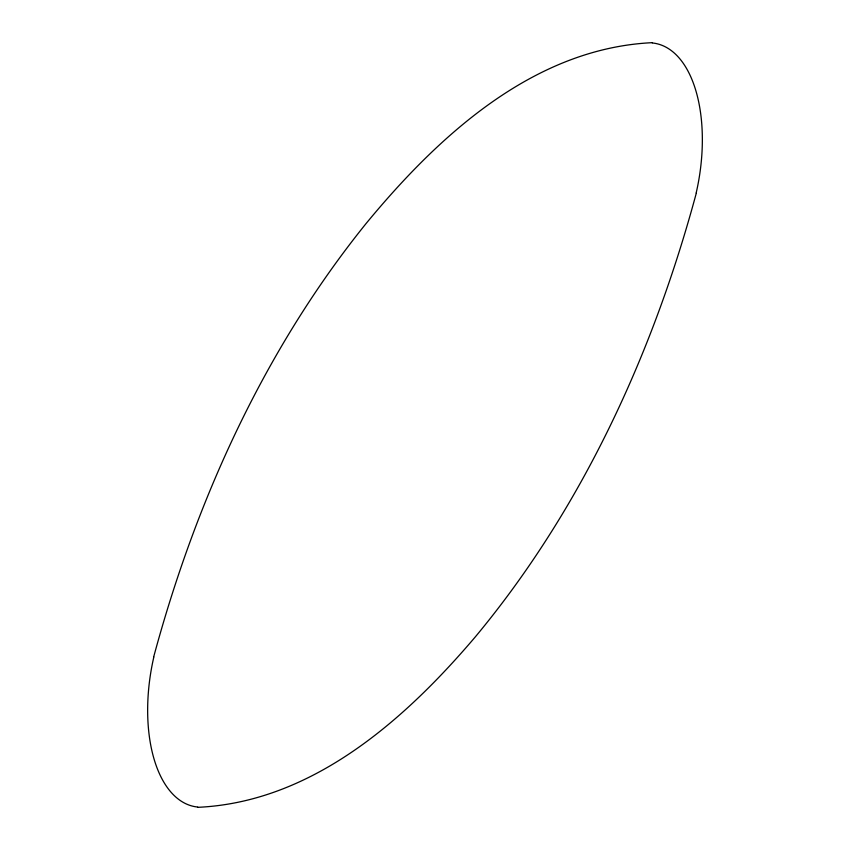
<?xml version="1.0" encoding="UTF-8"?>
<svg xmlns="http://www.w3.org/2000/svg" width="850" height="850" viewBox="0 0 850 850"><rect width="100%" height="100%" fill="white"/><g stroke="black" fill="none" stroke-linecap="round" stroke-linejoin="round"><path stroke-width="1.27" d="M153.669 656.965C195.744 500.852 264.169 349.913 366.084 223.529C438.111 136.191 533.226 48.291 652.354 42.67M696.331 193.035C653.097 353.334 582.122 508.374 475.511 636.65C404.908 719.812 312.12 802.219 197.646 807.33M652.311 42.968A128.403 67.331 -79.7 0 1 696.171 192.971M197.689 807.032A128.403 67.331 -79.7 0 1 153.829 657.029"/></g></svg>
